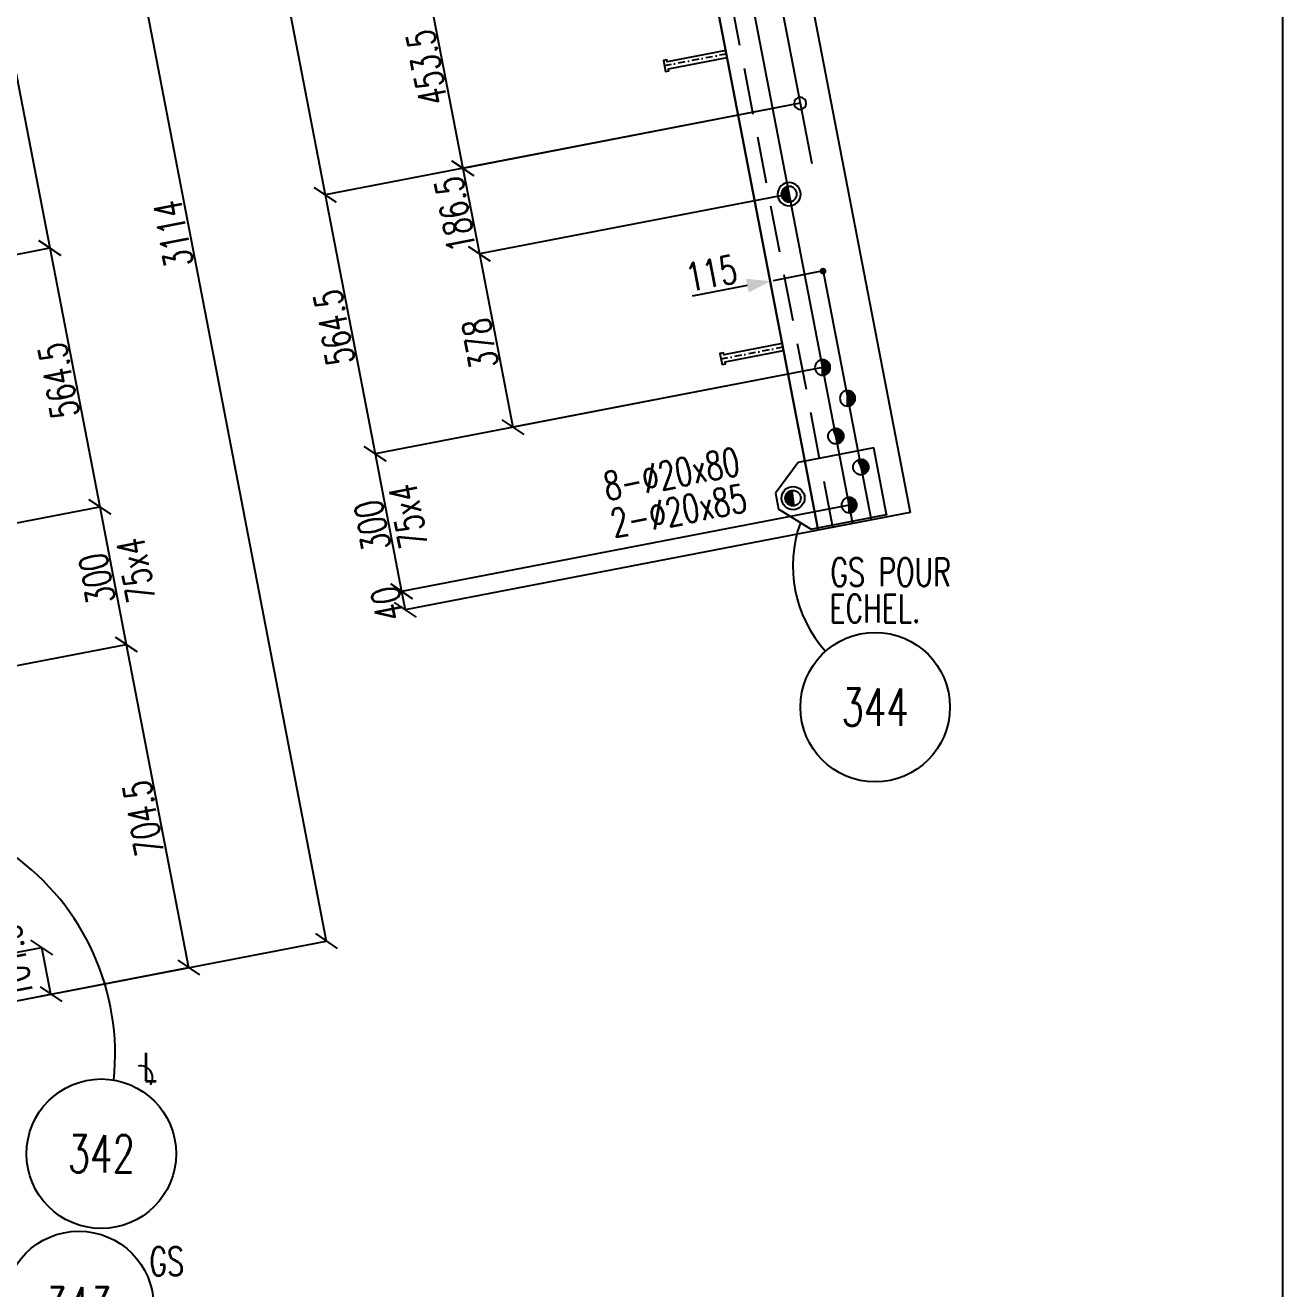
# Model space of a CAD drawing. Extents: x 512494 to 528714, y -34108 to -22628.
# Drawn here: x 526024 to 528714, y -28085 to -25381 of the extents above; entities that cross this region are included whole.
import ezdxf
from ezdxf.enums import TextEntityAlignment as Align

# ---------------------------------------------------------------- set-up
doc = ezdxf.new("R2010")
doc.units = 0
doc.header["$LTSCALE"] = 200
doc.header["$MEASUREMENT"] = 0
doc.linetypes.add('DASHDOT', pattern=[1, 0.5, -0.25, 0, -0.25])
doc.linetypes.add('DASHED', pattern=[0.75, 0.5, -0.25])
doc.layers.get('0').update_dxf_attribs({"linetype": 'CONTINUOUS'})
for name, color, linetype in [('ASSI', 6, 'CONTINUOUS'), ('BOLLINI_1', 7, 'CONTINUOUS'), ('Echelon', 1, 'CONTINUOUS'), ('FORI', 2, 'CONTINUOUS'), ('LINEA_ANG', 2, 'CONTINUOUS'), ('LINEE_PIASTRA', 2, 'CONTINUOUS'), ('LINEE_PIASTRE', 2, 'CONTINUOUS'), ('LS', 7, 'CONTINUOUS'), ('MZ', 6, 'DASHDOT'), ('PIASTRE', 5, 'CONTINUOUS'), ('QT_MAL', 7, 'CONTINUOUS'), ('QT_MPR', 7, 'CONTINUOUS'), ('QT_MSP', 7, 'CONTINUOUS'), ('TESTI_A_P', 7, 'CONTINUOUS'), ('TRAT-Y', 7, 'DASHED')]:
    doc.layers.add(name, color=color, linetype=linetype)
doc.styles.add('QUOTE', font='ROMANS8.SHX', dxfattribs={"width": 0.7})
doc.styles.add('RQL', font='ROMANS8.SHX', dxfattribs={"width": 0.7})
doc.styles.add('RS', font='ROMANS8.shx', dxfattribs={"width": 0.7})
doc.styles.get("Standard").update_dxf_attribs({"font": 'ROMANS8.SHX', "width": 0.7})
doc.dimstyles.new('FRECCE1', dxfattribs={"dimtxt": 60, "dimasz": 6.66, "dimexe": 0, "dimexo": 0, "dimgap": 1, "dimtad": 1, "dimzin": 0, "dimdsep": 46, "dimtxsty": 'RS', "dimblk1": 'QUOTP', "dimblk2": 'QUOTF', "dimsah": 1, "dimcen": 0, "dimclrd": 2, "dimclre": 2, "dimclrt": 7, "dimadec": 0, "dimazin": 0, "dimtfac": 1, "dimtix": 1, "dimtmove": 2, "dimatfit": 3, "dimldrblk": 'QUOTP', "dimfxl": 1, "dimtolj": 1, "dimtzin": 0, "dimarcsym": 0})
doc.dimstyles.new('TRATTO', dxfattribs={"dimscale": 0, "dimtxt": 60, "dimasz": 40, "dimexe": 0, "dimexo": 0, "dimgap": 5, "dimtad": 1, "dimrnd": 0.5, "dimdsep": 46, "dimtxsty": 'RS', "dimblk1": 'OBLIQUE', "dimblk2": 'OBLIQUE', "dimsah": 1, "dimcen": 0.09, "dimclrd": 2, "dimclre": 2, "dimclrt": 7, "dimadec": 0, "dimazin": 0, "dimtfac": 1, "dimtix": 1, "dimtmove": 2, "dimatfit": 3, "dimfxl": 1, "dimtolj": 1, "dimtzin": 0, "dimarcsym": 0})

# ---------------------------------------------------------------- blocks, each defined once
blk = doc.blocks.new('20')
at = {"color": 0}
for p, q in [((0, 0.98), (0.02, 1)), ((0, 0.94), (0.06, 1)), ((1, -0.01), (0, 0.99)), ((0, 0.89), (0.1, 0.99)), ((0, 0.85), (0.14, 0.99)), ((0, 0.8), (0.18, 0.98)), ((0, 0.76), (0.22, 0.98)), ((0, 0.71), (0.25, 0.97)), ((0, 0.67), (0.29, 0.96)), ((1, -0.05), (0, 0.95)), ((0, 0.62), (0.32, 0.95)), ((0, 0.58), (0.36, 0.93)), ((0, 0.53), (0.39, 0.92)), ((0, 0.49), (0.42, 0.91)), ((1, -0.09), (0, 0.9)), ((0, 0.44), (0.45, 0.89)), ((0, 0.4), (0.48, 0.88)), ((0.99, -0.13), (0, 0.86)), ((0, 0.35), (0.51, 0.86)), ((0, 0.31), (0.54, 0.84)), ((0, 0.26), (0.56, 0.83)), ((0.99, -0.17), (0, 0.81)), ((0, 0.22), (0.59, 0.81)), ((0, 0.17), (0.61, 0.79)), ((0.98, -0.21), (0, 0.77)), ((0, 0.13), (0.64, 0.77)), ((0, 0.08), (0.66, 0.75)), ((0, 0.04), (0.69, 0.73)), ((0.97, -0.25), (0, 0.72)), ((0, -0.01), (0.71, 0.7)), ((0.96, -0.28), (0, 0.68)), ((0, -0.05), (0.73, 0.68)), ((0, -0.1), (0.75, 0.66)), ((0.95, -0.32), (0, 0.63)), ((0, -0.14), (0.77, 0.63)), ((0, -0.19), (0.79, 0.61)), ((0.94, -0.35), (0, 0.59)), ((0, -0.23), (0.81, 0.58)), ((0, -0.28), (0.83, 0.56)), ((0.92, -0.38), (0, 0.54)), ((0, -0.32), (0.85, 0.53)), ((0.91, -0.41), (0, 0.5)), ((0, -0.36), (0.87, 0.5)), ((0, -0.41), (0.88, 0.47)), ((0.9, -0.44), (0, 0.45)), ((0, -0.45), (0.9, 0.44)), ((0.88, -0.47), (0, 0.41)), ((0, -0.5), (0.91, 0.41)), ((0, -0.54), (0.92, 0.38)), ((0.87, -0.5), (0, 0.36)), ((0, -0.59), (0.94, 0.35)), ((0.85, -0.53), (0, 0.32)), ((0, -0.63), (0.95, 0.31)), ((0, -0.68), (0.96, 0.28)), ((0.83, -0.56), (0, 0.27)), ((0, -0.72), (0.97, 0.25)), ((0.81, -0.58), (0, 0.23)), ((0, -0.77), (0.98, 0.21)), ((0.79, -0.61), (0, 0.18)), ((0, -0.81), (0.99, 0.17)), ((0.77, -0.63), (0, 0.14)), ((0, -0.86), (0.99, 0.13)), ((0.75, -0.66), (0, 0.09)), ((0, -0.9), (1, 0.09)), ((0.73, -0.68), (0, 0.05)), ((0, -0.95), (1, 0.05)), ((0.71, -0.7), (0, 0.01)), ((0, -0.99), (1, 0.01)), ((1, 0.04), (0.04, 1)), ((1, 0.09), (0.09, 1)), ((0.99, 0.14), (0.14, 0.99)), ((0.98, 0.19), (0.19, 0.98)), ((0.97, 0.25), (0.25, 0.97)), ((0.95, 0.31), (0.31, 0.95)), ((0.92, 0.38), (0.38, 0.92)), ((0.88, 0.47), (0.47, 0.88)), ((0.81, 0.59), (0.59, 0.81)), ((0.69, -0.73), (0, -0.04)), ((0.66, -0.75), (0, -0.08)), ((0.64, -0.77), (0, -0.13)), ((0.61, -0.79), (0, -0.17)), ((0.59, -0.81), (0, -0.22)), ((0.56, -0.83), (0, -0.26)), ((0.54, -0.84), (0, -0.31)), ((0.51, -0.86), (0, -0.35)), ((0.48, -0.88), (0, -0.4)), ((0.45, -0.89), (0, -0.44)), ((0.42, -0.91), (0, -0.49)), ((0.39, -0.92), (0, -0.53)), ((0.36, -0.93), (0, -0.58)), ((0.32, -0.95), (0, -0.62)), ((0.29, -0.96), (0, -0.67)), ((0.25, -0.97), (0, -0.71)), ((0.22, -0.98), (0, -0.76)), ((0.18, -0.98), (0, -0.8)), ((0.14, -0.99), (0, -0.85)), ((0.1, -0.99), (0, -0.89)), ((0.04, -1), (1, -0.04)), ((0.09, -1), (1, -0.09)), ((0.14, -0.99), (0.99, -0.14)), ((0.19, -0.98), (0.98, -0.19)), ((0.25, -0.97), (0.97, -0.25)), ((0.31, -0.95), (0.95, -0.31)), ((0.38, -0.92), (0.92, -0.38)), ((0.47, -0.88), (0.88, -0.47)), ((0.59, -0.81), (0.81, -0.59))]:
    blk.add_line(p, q, dxfattribs=at)
blk.add_line((0, 1), (0, -1))
blk.add_circle((0, 0), 1)
blk = doc.blocks.new('16')
blk.add_circle((0, 0), 1)
blk = doc.blocks.new('ASSE98')
blk.add_line((0, 0), (1, 0))
at = {"color": 7, "style": 'QUOTE', "width": 0.5, "flags": 1}
for tag, p in [('TI', (1.38308, 6.82731)), ('DI_S', (1.38308, 6.42178)), ('D_S', (1.38308, 6.02092)), ('E_S', (1.38308, 5.68065)), ('NFORI', (1.36454, 5.29792)), ('ALAR', (1.36349, 4.93246)), ('FAM', (1.3775, 4.54645)), ('ALA', (1.38308, 4.19257)), ('DISP2', (1.38308, 3.84971)), ('DISP1', (1.38308, 3.50686)), ('PINZAF', (1.38308, 3.164)), ('PINZAI', (1.38308, 2.82114)), ('TRP', (1.38308, 2.47829)), ('NP', (1.38308, 2.13543)), ('SV', (1.38308, 1.79257)), ('PESO', (1.38308, 1.44971)), ('QUA', (1.38308, 1.10686)), ('LUN', (1.38308, 0.764)), ('PROF', (1.38308, 0.42114)), ('POS', (1.38308, 0.07829))]:
    blk.add_attdef(tag, p, '', height=0.2, dxfattribs=at)
at = {"color": 7, "flags": 1}
for tag, p in [('LAV1', (3.07431, 6.82847)), ('LAV2', (3.07431, 6.49513)), ('LAV3', (3.07431, 6.1618)), ('LAV4', (3.07431, 5.82847)), ('LAV5', (3.07431, 5.49513)), ('LAV6', (3.07431, 5.1618)), ('LAV7', (3.07431, 4.82847)), ('LAV8', (3.07431, 4.49513)), ('LAV9', (3.07431, 4.1618)), ('LAV10', (3.07431, 3.82847))]:
    blk.add_attdef(tag, p, '', height=0.2, dxfattribs=at)
blk = doc.blocks.new('P20')
at = {"color": 0}
for p, q in [((0, 0.98), (0.02, 1)), ((0, 0.94), (0.06, 1)), ((1, -0.01), (0, 0.99)), ((0, 0.89), (0.1, 0.99)), ((0, 0.85), (0.14, 0.99)), ((0, 0.8), (0.18, 0.98)), ((0, 0.76), (0.22, 0.98)), ((0, 0.71), (0.25, 0.97)), ((0, 0.67), (0.29, 0.96)), ((1, -0.05), (0, 0.95)), ((0, 0.62), (0.32, 0.95)), ((0, 0.58), (0.36, 0.93)), ((0, 0.53), (0.39, 0.92)), ((0, 0.49), (0.42, 0.91)), ((1, -0.09), (0, 0.9)), ((0, 0.44), (0.45, 0.89)), ((0, 0.4), (0.48, 0.88)), ((0.99, -0.13), (0, 0.86)), ((0, 0.35), (0.51, 0.86)), ((0, 0.31), (0.54, 0.84)), ((0, 0.26), (0.56, 0.83)), ((0.99, -0.17), (0, 0.81)), ((0, 0.22), (0.59, 0.81)), ((0, 0.17), (0.61, 0.79)), ((0.98, -0.21), (0, 0.77)), ((0, 0.13), (0.64, 0.77)), ((0, 0.08), (0.66, 0.75)), ((0, 0.04), (0.69, 0.73)), ((0.97, -0.25), (0, 0.72)), ((0, -0.01), (0.71, 0.7)), ((0.96, -0.28), (0, 0.68)), ((0, -0.05), (0.73, 0.68)), ((0, -0.1), (0.75, 0.66)), ((0.95, -0.32), (0, 0.63)), ((0, -0.14), (0.77, 0.63)), ((0, -0.19), (0.79, 0.61)), ((0.94, -0.35), (0, 0.59)), ((0, -0.23), (0.81, 0.58)), ((0, -0.28), (0.83, 0.56)), ((0.92, -0.38), (0, 0.54)), ((0, -0.32), (0.85, 0.53)), ((0.91, -0.41), (0, 0.5)), ((0, -0.36), (0.87, 0.5)), ((0, -0.41), (0.88, 0.47)), ((0.9, -0.44), (0, 0.45)), ((0, -0.45), (0.9, 0.44)), ((0.88, -0.47), (0, 0.41)), ((0, -0.5), (0.91, 0.41)), ((0, -0.54), (0.92, 0.38)), ((0.87, -0.5), (0, 0.36)), ((0, -0.59), (0.94, 0.35)), ((0.85, -0.53), (0, 0.32)), ((0, -0.63), (0.95, 0.31)), ((0, -0.68), (0.96, 0.28)), ((0.83, -0.56), (0, 0.27)), ((0, -0.72), (0.97, 0.25)), ((0.81, -0.58), (0, 0.23)), ((0, -0.77), (0.98, 0.21)), ((0.79, -0.61), (0, 0.18)), ((0, -0.81), (0.99, 0.17)), ((0.77, -0.63), (0, 0.14)), ((0, -0.86), (0.99, 0.13)), ((0.75, -0.66), (0, 0.09)), ((0, -0.9), (1, 0.09)), ((0.73, -0.68), (0, 0.05)), ((0, -0.95), (1, 0.05)), ((0.71, -0.7), (0, 0.01)), ((0, -0.99), (1, 0.01)), ((1, 0.04), (0.04, 1)), ((1, 0.09), (0.09, 1)), ((0.99, 0.14), (0.14, 0.99)), ((0.98, 0.19), (0.19, 0.98)), ((0.97, 0.25), (0.25, 0.97)), ((0.95, 0.31), (0.31, 0.95)), ((0.92, 0.38), (0.38, 0.92)), ((0.88, 0.47), (0.47, 0.88)), ((0.81, 0.59), (0.59, 0.81)), ((0.69, -0.73), (0, -0.04)), ((0.66, -0.75), (0, -0.08)), ((0.64, -0.77), (0, -0.13)), ((0.61, -0.79), (0, -0.17)), ((0.59, -0.81), (0, -0.22)), ((0.56, -0.83), (0, -0.26)), ((0.54, -0.84), (0, -0.31)), ((0.51, -0.86), (0, -0.35)), ((0.48, -0.88), (0, -0.4)), ((0.45, -0.89), (0, -0.44)), ((0.42, -0.91), (0, -0.49)), ((0.39, -0.92), (0, -0.53)), ((0.36, -0.93), (0, -0.58)), ((0.32, -0.95), (0, -0.62)), ((0.29, -0.96), (0, -0.67)), ((0.25, -0.97), (0, -0.71)), ((0.22, -0.98), (0, -0.76)), ((0.18, -0.98), (0, -0.8)), ((0.14, -0.99), (0, -0.85)), ((0.1, -0.99), (0, -0.89)), ((0.04, -1), (1, -0.04)), ((0.09, -1), (1, -0.09)), ((0.14, -0.99), (0.99, -0.14)), ((0.19, -0.98), (0.98, -0.19)), ((0.25, -0.97), (0.97, -0.25)), ((0.31, -0.95), (0.95, -0.31)), ((0.38, -0.92), (0.92, -0.38)), ((0.47, -0.88), (0.88, -0.47)), ((0.59, -0.81), (0.81, -0.59))]:
    blk.add_line(p, q, dxfattribs=at)
for radius in [1.5, 1]:
    blk.add_circle((0, 0), radius)
blk = doc.blocks.new('A$C6E393FD9')
at = {"layer": 'Echelon', "color": 3}
blk.add_lwpolyline([(2.5, 0), (0, 19.8), (168.6, 41.4), (167.9, 47.2), (177.8, 48.5), (181.8, 17.1), (171.9, 15.8), (171.2, 21.6), (2.5, 0)], close=True, dxfattribs=at)
at = {"layer": 'MZ', "ltscale": 0.2}
blk.add_line((1.3, 9.9), (179.8, 32.8), dxfattribs=at)
blk = doc.blocks.new('MRKR_98')
blk.add_point((0, 0))
at = {"color": 7, "style": 'QUOTE', "width": 0.5, "flags": 1}
for tag, p in [('TI', (3.73, 6.83)), ('NFORI', (3.72, 5.3)), ('DI_S', (3.73, 6.42)), ('D_S', (3.73, 6.02)), ('E_S', (3.73, 5.68)), ('AUX2', (3.71, 4.93)), ('AUX1', (3.73, 4.19)), ('FAM', (3.73, 4.55)), ('COMMESSA', (3.73, 3.85)), ('MD', (3.73, 3.51)), ('MP', (3.73, 3.16)), ('LARGHEZZA', (3.73, 2.82)), ('SPESSORE', (3.73, 2.48)), ('NP', (3.73, 2.14)), ('SV', (3.73, 1.79)), ('PESO', (3.73, 1.45)), ('QUA', (3.73, 1.11)), ('LUN', (3.73, 0.76)), ('PROF', (3.73, 0.42)), ('POS', (3.73, 0.08))]:
    blk.add_attdef(tag, p, '', height=0.2, dxfattribs=at)
at = {"color": 7, "flags": 1}
for tag, p in [('LAV1', (5.26, 6.88)), ('LAV2', (5.26, 6.55)), ('LAV3', (5.26, 6.21)), ('LAV4', (5.26, 5.88)), ('LAV5', (5.26, 5.55)), ('LAV6', (5.26, 5.21)), ('LAV7', (5.26, 4.88)), ('LAV8', (5.26, 4.55)), ('LAV9', (5.26, 4.21)), ('LAV10', (5.26, 3.88))]:
    blk.add_attdef(tag, p, '', height=0.2, dxfattribs=at)
blk = doc.blocks.new('_OBLIQUE')
at = {"color": 0, "linetype": 'ByBlock'}
blk.add_line((-0.5, -0.5), (0.5, 0.5), dxfattribs=at)
blk = doc.blocks.new('*D38')
at = {"layer": 'QT_MPR', "color": 2, "lineweight": -2, "transparency": 16777216}
for p, q in [((525902.3, -24317.8), (526078.5, -24283.8)), ((526078.5, -24283.8), (526668.1, -27341.2)), ((525416.2, -27582.6), (526668.1, -27341.2))]:
    blk.add_line(p, q, dxfattribs=at)
at = {"layer": 'QT_MPR', "color": 2, "lineweight": -2, "transparency": 16777216, "xscale": 40, "yscale": 40, "zscale": 40}
for p, rotation in [((526078.5, -24283.8), 100.9154326102517), ((526668.1, -27341.2), 280.9154326102517)]:
    blk.add_blockref('_OBLIQUE', p, dxfattribs=dict(at, rotation=rotation))
at = {"layer": 'QT_MPR', "color": 7, "transparency": 16777216, "insert": (526340.6, -25827.7), "char_height": 60, "attachment_point": 5, "rotation": 100.9154, "style": 'RS'}
blk.add_mtext('\\A1;3114', dxfattribs=at)
blk = doc.blocks.new('*D46')
at = {"layer": 'QT_MPR', "color": 2, "lineweight": -2, "transparency": 16777216}
for p, q in [((525091.1, -24544.5), (525797, -24408.4)), ((525797, -24408.4), (526076.6, -25857.9)), ((525060.3, -26053.9), (526076.6, -25857.9))]:
    blk.add_line(p, q, dxfattribs=at)
at = {"layer": 'QT_MPR', "color": 2, "lineweight": -2, "transparency": 16777216, "xscale": 40, "yscale": 40, "zscale": 40}
for p, rotation in [((525797, -24408.4), 100.9154326102517), ((526076.6, -25857.9), 280.9154326102517)]:
    blk.add_blockref('_OBLIQUE', p, dxfattribs=dict(at, rotation=rotation))
at = {"layer": 'QT_MPR', "color": 7, "transparency": 16777216, "insert": (525902.4, -25139.8), "char_height": 60, "attachment_point": 5, "rotation": 100.9154, "style": 'RS'}
blk.add_mtext('\\A1;1476', dxfattribs=at)
blk = doc.blocks.new('*D47')
at = {"layer": 'QT_MPR', "color": 2, "lineweight": -2, "transparency": 16777216}
for p, q in [((525060.3, -26053.9), (526076.6, -25857.9)), ((526076.6, -25857.9), (526183.4, -26411.9)), ((525226, -26596.5), (526183.4, -26411.9))]:
    blk.add_line(p, q, dxfattribs=at)
at = {"layer": 'QT_MPR', "color": 2, "lineweight": -2, "transparency": 16777216, "xscale": 40, "yscale": 40, "zscale": 40}
for p, rotation in [((526076.6, -25857.9), 100.9154326102517), ((526183.4, -26411.9), 280.9154326102517)]:
    blk.add_blockref('_OBLIQUE', p, dxfattribs=dict(at, rotation=rotation))
at = {"layer": 'QT_MPR', "color": 7, "transparency": 16777216, "insert": (526095.6, -26141.5), "char_height": 60, "attachment_point": 5, "rotation": 100.9154, "style": 'RS'}
blk.add_mtext('\\A1;564.5', dxfattribs=at)
blk = doc.blocks.new('*D48')
at = {"layer": 'QT_MPR', "color": 2, "lineweight": -2, "transparency": 16777216}
for p, q in [((525226, -26596.5), (526183.4, -26411.9)), ((526183.4, -26411.9), (526240.2, -26706.5)), ((525282.8, -26891.1), (526240.2, -26706.5))]:
    blk.add_line(p, q, dxfattribs=at)
at = {"layer": 'QT_MPR', "color": 2, "lineweight": -2, "transparency": 16777216, "xscale": 40, "yscale": 40, "zscale": 40}
for p, rotation in [((526183.4, -26411.9), 100.9154326102517), ((526240.2, -26706.5), 280.9154326102517)]:
    blk.add_blockref('_OBLIQUE', p, dxfattribs=dict(at, rotation=rotation))
at = {"layer": 'QT_MPR', "color": 7, "transparency": 16777216, "insert": (526260.5, -26547.4), "char_height": 60, "attachment_point": 5, "rotation": 100.9154, "style": 'RS'}
blk.add_mtext('\\A1;75x4', dxfattribs=at)
blk = doc.blocks.new('*D49')
at = {"layer": 'QT_MPR', "color": 2, "lineweight": -2, "transparency": 16777216}
for p, q in [((525226, -26596.5), (526183.4, -26411.9)), ((526183.4, -26411.9), (526240.2, -26706.5)), ((525282.8, -26891.1), (526240.2, -26706.5))]:
    blk.add_line(p, q, dxfattribs=at)
at = {"layer": 'QT_MPR', "color": 2, "lineweight": -2, "transparency": 16777216, "xscale": 40, "yscale": 40, "zscale": 40}
for p, rotation in [((526183.4, -26411.9), 100.9154326102517), ((526240.2, -26706.5), 280.9154326102517)]:
    blk.add_blockref('_OBLIQUE', p, dxfattribs=dict(at, rotation=rotation))
at = {"layer": 'QT_MPR', "color": 7, "transparency": 16777216, "insert": (526177.4, -26565.8), "char_height": 60, "attachment_point": 5, "rotation": 100.9154, "style": 'RS'}
blk.add_mtext('\\A1;300', dxfattribs=at)
blk = doc.blocks.new('*D51')
at = {"layer": 'QT_MPR', "color": 2, "lineweight": -2, "transparency": 16777216}
for p, q in [((525282.8, -26891.1), (526240.2, -26706.5)), ((526240.2, -26706.5), (526373.6, -27398)), ((525416.2, -27582.6), (526373.6, -27398))]:
    blk.add_line(p, q, dxfattribs=at)
at = {"layer": 'QT_MPR', "color": 2, "lineweight": -2, "transparency": 16777216, "xscale": 40, "yscale": 40, "zscale": 40}
for p, rotation in [((526240.2, -26706.5), 100.9154326102517), ((526373.6, -27398), 280.9154326102517)]:
    blk.add_blockref('_OBLIQUE', p, dxfattribs=dict(at, rotation=rotation))
at = {"layer": 'QT_MPR', "color": 7, "transparency": 16777216, "insert": (526276.3, -27078.5), "char_height": 60, "attachment_point": 5, "rotation": 100.9154, "style": 'RS'}
blk.add_mtext('\\A1;704.5', dxfattribs=at)
blk = doc.blocks.new('*D65')
at = {"layer": 'QT_MPR', "color": 2, "lineweight": -2, "transparency": 16777216}
for p, q in [((527402.4, -24098.8), (526386.1, -24294.7)), ((526386.1, -24294.7), (526665.7, -25744.3)), ((527682, -25548.3), (526665.7, -25744.3))]:
    blk.add_line(p, q, dxfattribs=at)
at = {"layer": 'QT_MPR', "color": 2, "lineweight": -2, "transparency": 16777216, "xscale": 40, "yscale": 40, "zscale": 40}
for p, rotation in [((526386.1, -24294.7), 100.9154326102391), ((526665.7, -25744.3), 280.9154326102391)]:
    blk.add_blockref('_OBLIQUE', p, dxfattribs=dict(at, rotation=rotation))
at = {"layer": 'QT_MPR', "color": 7, "transparency": 16777216, "insert": (526491.6, -25026.2), "char_height": 60, "attachment_point": 5, "rotation": 100.9154, "style": 'RS'}
blk.add_mtext('\\A1;1476', dxfattribs=at)
blk = doc.blocks.new('*D66')
at = {"layer": 'QT_MPR', "color": 2, "lineweight": -2, "transparency": 16777216}
for p, q in [((527682, -25548.3), (526665.7, -25744.3)), ((526665.7, -25744.3), (526772.5, -26298.3)), ((527729.9, -26113.6), (526772.5, -26298.3))]:
    blk.add_line(p, q, dxfattribs=at)
at = {"layer": 'QT_MPR', "color": 2, "lineweight": -2, "transparency": 16777216, "xscale": 40, "yscale": 40, "zscale": 40}
for p, rotation in [((526665.7, -25744.3), 100.9154326102391), ((526772.5, -26298.3), 280.9154326102391)]:
    blk.add_blockref('_OBLIQUE', p, dxfattribs=dict(at, rotation=rotation))
at = {"layer": 'QT_MPR', "color": 7, "transparency": 16777216, "insert": (526684.7, -26027.9), "char_height": 60, "attachment_point": 5, "rotation": 100.9154, "style": 'RS'}
blk.add_mtext('\\A1;564.5', dxfattribs=at)
blk = doc.blocks.new('*D67')
at = {"layer": 'QT_MPR', "color": 2, "lineweight": -2, "transparency": 16777216}
for p, q in [((527729.9, -26113.6), (526772.5, -26298.3)), ((526772.5, -26298.3), (526829.3, -26592.8)), ((527786.7, -26408.2), (526829.3, -26592.8))]:
    blk.add_line(p, q, dxfattribs=at)
at = {"layer": 'QT_MPR', "color": 2, "lineweight": -2, "transparency": 16777216, "xscale": 40, "yscale": 40, "zscale": 40}
for p, rotation in [((526772.5, -26298.3), 100.9154326102391), ((526829.3, -26592.8), 280.9154326102391)]:
    blk.add_blockref('_OBLIQUE', p, dxfattribs=dict(at, rotation=rotation))
at = {"layer": 'QT_MPR', "color": 7, "transparency": 16777216, "insert": (526843.2, -26432.1), "char_height": 60, "attachment_point": 5, "rotation": 100.9154, "style": 'RS'}
blk.add_mtext('\\A1;75x4', dxfattribs=at)
blk = doc.blocks.new('*D68')
at = {"layer": 'QT_MPR', "color": 2, "lineweight": -2, "transparency": 16777216}
for p, q in [((527729.9, -26113.6), (526772.5, -26298.3)), ((526772.5, -26298.3), (526829.3, -26592.8)), ((527786.7, -26408.2), (526829.3, -26592.8))]:
    blk.add_line(p, q, dxfattribs=at)
at = {"layer": 'QT_MPR', "color": 2, "lineweight": -2, "transparency": 16777216, "xscale": 40, "yscale": 40, "zscale": 40}
for p, rotation in [((526772.5, -26298.3), 100.9154326102391), ((526829.3, -26592.8), 280.9154326102391)]:
    blk.add_blockref('_OBLIQUE', p, dxfattribs=dict(at, rotation=rotation))
at = {"layer": 'QT_MPR', "color": 7, "transparency": 16777216, "insert": (526766.6, -26452.2), "char_height": 60, "attachment_point": 5, "rotation": 100.9154, "style": 'RS'}
blk.add_mtext('\\A1;300', dxfattribs=at)
blk = doc.blocks.new('*D69')
at = {"layer": 'QT_MPR', "color": 2, "lineweight": -2, "transparency": 16777216}
for p, q in [((527786.7, -26408.2), (526829.3, -26592.8)), ((527720.6, -26461.7), (526836.9, -26632.2)), ((526829.3, -26592.8), (526836.9, -26632.2))]:
    blk.add_line(p, q, dxfattribs=at)
at = {"layer": 'QT_MPR', "color": 2, "lineweight": -2, "transparency": 16777216, "xscale": 40, "yscale": 40, "zscale": 40}
for p, rotation in [((526829.3, -26592.8), 100.9154326102391), ((526836.9, -26632.2), 280.9154326102391)]:
    blk.add_blockref('_OBLIQUE', p, dxfattribs=dict(at, rotation=rotation))
at = {"layer": 'QT_MPR', "color": 7, "transparency": 16777216, "insert": (526798.8, -26619.1), "char_height": 60, "attachment_point": 5, "rotation": 100.9154, "style": 'RS'}
blk.add_mtext('\\A1;40', dxfattribs=at)
blk = doc.blocks.new('*D74')
at = {"layer": 'QT_MSP', "color": 2, "lineweight": -2, "transparency": 16777216}
for p, q in [((527537.2, -25114.3), (526874.4, -25242.1)), ((526874.4, -25242.1), (526960.3, -25687.5)), ((527682, -25548.3), (526960.3, -25687.5))]:
    blk.add_line(p, q, dxfattribs=at)
at = {"layer": 'QT_MSP', "color": 2, "lineweight": -2, "transparency": 16777216, "xscale": 40, "yscale": 40, "zscale": 40}
for p, rotation in [((526874.4, -25242.1), 100.9154326102391), ((526960.3, -25687.5), 280.9154326102391)]:
    blk.add_blockref('_OBLIQUE', p, dxfattribs=dict(at, rotation=rotation))
at = {"layer": 'QT_MSP', "color": 7, "transparency": 16777216, "insert": (526883, -25471.5), "char_height": 60, "attachment_point": 5, "rotation": 100.9154, "style": 'RS'}
blk.add_mtext('\\A1;453.5', dxfattribs=at)
blk = doc.blocks.new('*D75')
at = {"layer": 'QT_MSP', "color": 2, "lineweight": -2, "transparency": 16777216}
for p, q in [((527682, -25548.3), (526960.3, -25687.5)), ((526960.3, -25687.5), (526995.6, -25870.6)), ((527658.4, -25742.7), (526995.6, -25870.6))]:
    blk.add_line(p, q, dxfattribs=at)
at = {"layer": 'QT_MSP', "color": 2, "lineweight": -2, "transparency": 16777216, "xscale": 40, "yscale": 40, "zscale": 40}
for p, rotation in [((526960.3, -25687.5), 100.9154326102391), ((526995.6, -25870.6), 280.9154326102391)]:
    blk.add_blockref('_OBLIQUE', p, dxfattribs=dict(at, rotation=rotation))
at = {"layer": 'QT_MSP', "color": 7, "transparency": 16777216, "insert": (526943.6, -25785.7), "char_height": 60, "attachment_point": 5, "rotation": 100.9154, "style": 'RS'}
blk.add_mtext('\\A1;186.5', dxfattribs=at)
blk = doc.blocks.new('*D76')
at = {"layer": 'QT_MSP', "color": 2, "lineweight": -2, "transparency": 16777216}
for p, q in [((527658.4, -25742.7), (526995.6, -25870.6)), ((526995.6, -25870.6), (527067.1, -26241.5)), ((527729.9, -26113.6), (527067.1, -26241.5))]:
    blk.add_line(p, q, dxfattribs=at)
at = {"layer": 'QT_MSP', "color": 2, "lineweight": -2, "transparency": 16777216, "xscale": 40, "yscale": 40, "zscale": 40}
for p, rotation in [((526995.6, -25870.6), 100.9154326102391), ((527067.1, -26241.5), 280.9154326102391)]:
    blk.add_blockref('_OBLIQUE', p, dxfattribs=dict(at, rotation=rotation))
at = {"layer": 'QT_MSP', "color": 7, "transparency": 16777216, "insert": (526997, -26062.6), "char_height": 60, "attachment_point": 5, "rotation": 100.9154, "style": 'RS'}
blk.add_mtext('\\A1;378', dxfattribs=at)
blk = doc.blocks.new('*D82')
at = {"layer": 'LS', "color": 2, "lineweight": -2, "transparency": 16777216}
for p, q in [((525690.6, -27426.2), (526059.7, -27355)), ((526079, -27454.8), (526059.7, -27355)), ((525416.2, -27582.6), (526079, -27454.8))]:
    blk.add_line(p, q, dxfattribs=at)
at = {"layer": 'LS', "color": 2, "lineweight": -2, "transparency": 16777216, "xscale": 40, "yscale": 40, "zscale": 40}
for p, rotation in [((526059.7, -27355), 100.9154326102462), ((526079, -27454.8), 280.9154326102463)]:
    blk.add_blockref('_OBLIQUE', p, dxfattribs=dict(at, rotation=rotation))
at = {"layer": 'LS', "color": 7, "transparency": 16777216, "insert": (525997.8, -27385.9), "char_height": 60, "attachment_point": 5, "rotation": 100.9154, "style": 'RS'}
blk.add_mtext('\\A1;101.5', dxfattribs=at)
blk = doc.blocks.new('bull')
at = {"style": 'RS', "width": 0.7, "flags": 1}
for tag, p in [('NN', (-12.25, 0)), ('DIAMETRO', (0, -4.86)), ('SERRAGGIO', (0, -9.71)), ('LUNGHEZZA', (0, -14.57)), ('NB', (0, -19.43)), ('TIPO', (0, -24.12)), ('EL', (-0.14, -29))]:
    blk.add_attdef(tag, p, '', height=3, dxfattribs=at)
at = {"style": 'RS', "width": 0.7}
blk.add_attdef('BULLONE', (0, 0), '', height=3, dxfattribs=at)
blk = doc.blocks.new('QUOTP')
at = {"layer": 'ASSI', "color": 2, "const_width": 1.07}
blk.add_lwpolyline([(-0.53, 0, 1), (0.53, 0, 1)], format="xyb", close=True, dxfattribs=at)
blk = doc.blocks.new('QUOTF')
at = {"layer": 'LS', "color": 2}
blk.add_line((7.5, 0), (25.5, 0), dxfattribs=at)
blk.add_solid([(7.5, 2.25), (0, 0), (7.5, -2.25)], dxfattribs=at)
blk = doc.blocks.new('*D156')
at = {"layer": 'QT_MAL', "color": 2, "lineweight": -2, "transparency": 16777216}
blk.add_line((527724.3, -25908.6), (527624.5, -25927.9), dxfattribs=at)
at = {"layer": 'QT_MAL', "color": 2, "lineweight": -2, "transparency": 16777216, "xscale": 6.66, "yscale": 6.66, "zscale": 6.66}
for name, p, rotation in [('QUOTP', (527730.9, -25907.4), 10.91543261023912), ('QUOTF', (527617.9, -25929.1), 190.9154326102391)]:
    blk.add_blockref(name, p, dxfattribs=dict(at, rotation=rotation))
at = {"layer": 'QT_MAL', "color": 7, "transparency": 16777216, "insert": (527492, -25912.3), "char_height": 60, "attachment_point": 5, "rotation": 10.9154, "style": 'RS'}
blk.add_mtext('\\A1;115', dxfattribs=at)
blk = doc.blocks.new('xxx')
blk.add_circle((0, 0), 8)
at = {"color": 3, "style": 'RQL', "width": 0.7}
blk.add_attdef('POS', text='', height=4, dxfattribs=at).set_placement((0, 0), align=Align.MIDDLE)
at = {"color": 3, "style": 'RQL', "width": 0.7, "flags": 1}
blk.add_attdef('POS1', (-0.39, -5.42), '', height=2, dxfattribs=at)
at = {"style": 'RQL', "width": 0.7, "flags": 1}
blk.add_attdef('TIPO', (-0.39, -8.66), '', height=2, dxfattribs=at)

msp = doc.modelspace()

# ---------------------------------------------------------------- linework, layer by layer
at = {"layer": 'LINEA_ANG'}
for p, q in [((527329.243, -23376.033), (527917.016, -26423.875)), ((527720.635, -26461.747), (527132.862, -23413.905)), ((527917.016, -26423.875), (527720.635, -26461.747))]:
    msp.add_line(p, q, dxfattribs=at)
at = {"layer": 'LINEE_PIASTRA'}
for p, q in [((527677.501, -26317.241), (527629.001, -26382.608)), ((527704.958, -26459.618), (527635.629, -26416.975))]:
    msp.add_line(p, q, dxfattribs=at)
at = {"layer": 'LINEE_PIASTRE'}
for p, q in [((527839.516, -26285.997), (527677.501, -26317.241)), ((527866.973, -26428.374), (527839.516, -26285.997)), ((527629.001, -26382.608), (527635.629, -26416.975)), ((527704.958, -26459.618), (527866.973, -26428.374))]:
    msp.add_line(p, q, dxfattribs=at)
at = {"layer": 'LS', "color": 6}
for p, q in [((527206.514, -23399.701), (527794.288, -26447.543)), ((527402.422, -24098.759), (527706.771, -25676.928)), ((527729.507, -25900.392), (527833.564, -26439.968))]:
    msp.add_line(p, q, dxfattribs=at)
at = {"layer": 'LS', "color": 8}
msp.add_lwpolyline([(512494.418, -22628.464), (512494.418, -34108.464), (525214.418, -34108.464), (525214.418, -32508.464), (528714.418, -32508.464), (528714.418, -22628.464), (512494.418, -22628.464)], close=True, dxfattribs=at)
at = {"layer": 'LS', "color": 6}
for centre, radius, start, end in [((527938.293, -26538.764), 272.091, 160.161392, 221.975043), ((525691.298, -27583.639), 525.024, 353.976294, 115.167588), ((526271.405, -27633.629), 25.133, 324.311787, 103.331664)]:
    msp.add_arc(centre, radius, start, end, dxfattribs=at)
at = {"layer": 'TRAT-Y'}
msp.add_line((527752.056, -26455.687), (527164.283, -23407.846), dxfattribs=at)

# ---------------------------------------------------------------- block references
at = {"layer": 'ASSI'}
ref = msp.add_blockref('ASSE98', (527132.862, -23413.905), dxfattribs=dict(at, xscale=3104, rotation=280.9154326102391))
ref.add_attrib('PROF', 'L200x20', (525618.523, -23184.194), dxfattribs={"layer": '0', "color": 2, "height": 70, "style": 'QUOTE', "width": 0.7})
ref.add_attrib('LUN', '3104', (526250.79, -23184.194), dxfattribs={"layer": '0', "color": 2, "height": 70, "style": 'QUOTE', "width": 0.7})
ref.add_attrib('SV', 'Lg.', (526096.657, -23184.194), dxfattribs={"layer": '0', "color": 2, "height": 70, "style": 'QUOTE', "width": 0.7})
at = {"layer": 'BOLLINI_1', "xscale": 19.9979999500073, "yscale": 19.9979999500073, "zscale": 19.9979999500073}
for p, values in [((527842.373, -26840.609), {'POS': '344'}), ((526186.713, -27796.474), {'POS': '342'}), ((526138.617, -28122.255), {'POS': '343'})]:
    msp.add_blockref('xxx', p, dxfattribs=at).add_auto_attribs(values)
at = {"layer": 'FORI'}
for name, p, xscale, yscale, zscale, rotation in [('16', (527681.972, -25548.334), -13, 13, 13, 21.83086522049062), ('P20', (527658.368, -25742.746), -16.5, 16.5, 16.5, 14.28781299771666), ('20', (527729.894, -26113.636), -16.5, 16.5, 16.5, 180.0000000000057), ('20', (527783.372, -26179.705), -16.5, 16.5, 16.5, 180.0000000000057), ('20', (527758.298, -26260.923), 16.5, 16.5, 16.5, 21.83086522049066), ('20', (527811.776, -26326.991), 16.5, 16.5, 16.5, 21.83086522049259), ('P20', (527666.71, -26393.311), 16.5, 16.5, 16.5, 187.5430522227817), ('20', (527786.702, -26408.209), -16.5, 16.5, 16.5, 180.0000000000076)]:
    msp.add_blockref(name, p, dxfattribs=dict(at, xscale=xscale, yscale=yscale, zscale=zscale, rotation=rotation))
at = {"layer": 'LS', "color": 111, "xscale": -0.7500000000000001, "yscale": 0.7500000000000001, "zscale": 0.7500000000000001, "rotation": 18.21264191292158}
for p in [(527527.35, -25449.508), (527648.316, -26076.763)]:
    msp.add_blockref('A$C6E393FD9', p, dxfattribs=at)
at = {"layer": 'LS', "color": 7, "xscale": 20, "yscale": 20, "zscale": 20, "rotation": 10.93381678575579}
for p, values in [((527268.435, -26398.797), {'BULLONE': '8-%%c20x80                '}), ((527283.609, -26477.344), {'BULLONE': '2-%%c20x85                '})]:
    msp.add_blockref('bull', p, dxfattribs=at).add_auto_attribs(values)
at = {"layer": 'PIASTRE', "xscale": 20, "yscale": 20, "zscale": 20, "rotation": 100.9154326140078}
msp.add_blockref('MRKR_98', (527866.973, -26428.374), dxfattribs=at)

# ---------------------------------------------------------------- texts
at = {"layer": 'TESTI_A_P', "style": 'RS', "width": 0.7}
for s, p in [('GS POUR', (527746.652, -26581.857)), (' ECHEL.', (527715.921, -26659.767)), ('L', (526274.961, -27640.815)), ('GS', (526289.584, -28056.727))]:
    msp.add_text(s, height=60, dxfattribs=at).set_placement(p)

# ---------------------------------------------------------------- dimensions: what is measured, and where the dimension line sits
at = {"layer": 'LS'}
dim = msp.add_linear_dim(base=(526059.724, -27354.96), p1=(525416.18, -27582.62), p2=(525690.56, -27426.153), angle=100.915433, dimstyle='TRATTO', override={"dimscale": 1}, dxfattribs=at)
dim.commit()
dim.dimension.update_dxf_attribs({"geometry": '*D82', "text_midpoint": (525997.797, -27385.93), "dimtype": 160})
at = {"layer": 'QT_MAL'}
dim = msp.add_linear_dim(base=(527617.924, -25929.148), p1=(527730.853, -25907.37), p2=(527617.924, -25929.148), angle=10.915433, text='115', dimstyle='FRECCE1', dxfattribs=at)
dim.commit()
dim.dimension.update_dxf_attribs({"geometry": '*D156', "text_midpoint": (527492.032, -25912.306), "dimtype": 160})
at = {"layer": 'QT_MPR'}
for base, p1, p2, text, picture, middle in [((526665.697, -25744.322), (527402.423, -24098.757), (527681.972, -25548.334), '1476', '*D65', (526491.556, -25026.161)), ((526668.123, -27341.184), (525902.289, -24317.778), (525416.18, -27582.62), '3114', '*D38', (526340.603, -25827.697)), ((526076.552, -25857.938), (525091.146, -24544.485), (525060.278, -26053.925), '1476', '*D46', (525902.411, -25139.777)), ((526772.524, -26298.264), (527681.972, -25548.334), (527729.894, -26113.636), '564.5', '*D66', (526684.744, -26027.921)), ((526183.38, -26411.88), (525060.278, -26053.925), (525226.01, -26596.508), '564.5', '*D47', (526095.599, -26141.537)), ((526829.332, -26592.837), (527729.894, -26113.636), (527786.702, -26408.209), '300', '*D68', (526766.561, -26452.178)), ((526829.332, -26592.837), (527729.894, -26113.636), (527786.702, -26408.209), '75x4', '*D67', (526843.209, -26432.061)), ((526240.188, -26706.453), (525226.01, -26596.508), (525282.818, -26891.08), '75x4', '*D48', (526260.454, -26547.354)), ((526240.188, -26706.453), (525226.01, -26596.508), (525282.818, -26891.08), '300', '*D49', (526177.417, -26565.794)), ((526836.918, -26632.171), (527786.702, -26408.209), (527720.635, -26461.747), '40', '*D69', (526798.758, -26619.131)), ((526373.55, -27397.992), (525282.818, -26891.08), (525416.18, -27582.62), '704.5', '*D51', (526276.295, -27078.517))]:
    dim = msp.add_linear_dim(base=base, p1=p1, p2=p2, angle=100.915433, text=text, dimstyle='TRATTO', override={"dimscale": 1}, dxfattribs=at)
    dim.commit()
    dim.dimension.update_dxf_attribs({"geometry": picture, "text_midpoint": middle, "dimtype": 160})
at = {"layer": 'QT_MSP'}
for base, p1, p2, text, picture, middle in [((526960.269, -25687.514), (527537.178, -25114.325), (527681.972, -25548.334), '453.5', '*D74', (526882.958, -25471.457)), ((526995.571, -25870.566), (527681.972, -25548.334), (527658.368, -25742.746), '186.5', '*D75', (526943.553, -25785.667)), ((527067.097, -26241.456), (527658.368, -25742.746), (527729.894, -26113.636), '378', '*D76', (526996.967, -26062.639))]:
    dim = msp.add_linear_dim(base=base, p1=p1, p2=p2, angle=100.915433, text=text, dimstyle='TRATTO', override={"dimscale": 1}, dxfattribs=at)
    dim.commit()
    dim.dimension.update_dxf_attribs({"geometry": picture, "text_midpoint": middle, "dimtype": 160})

doc.saveas('drawing.dxf')
